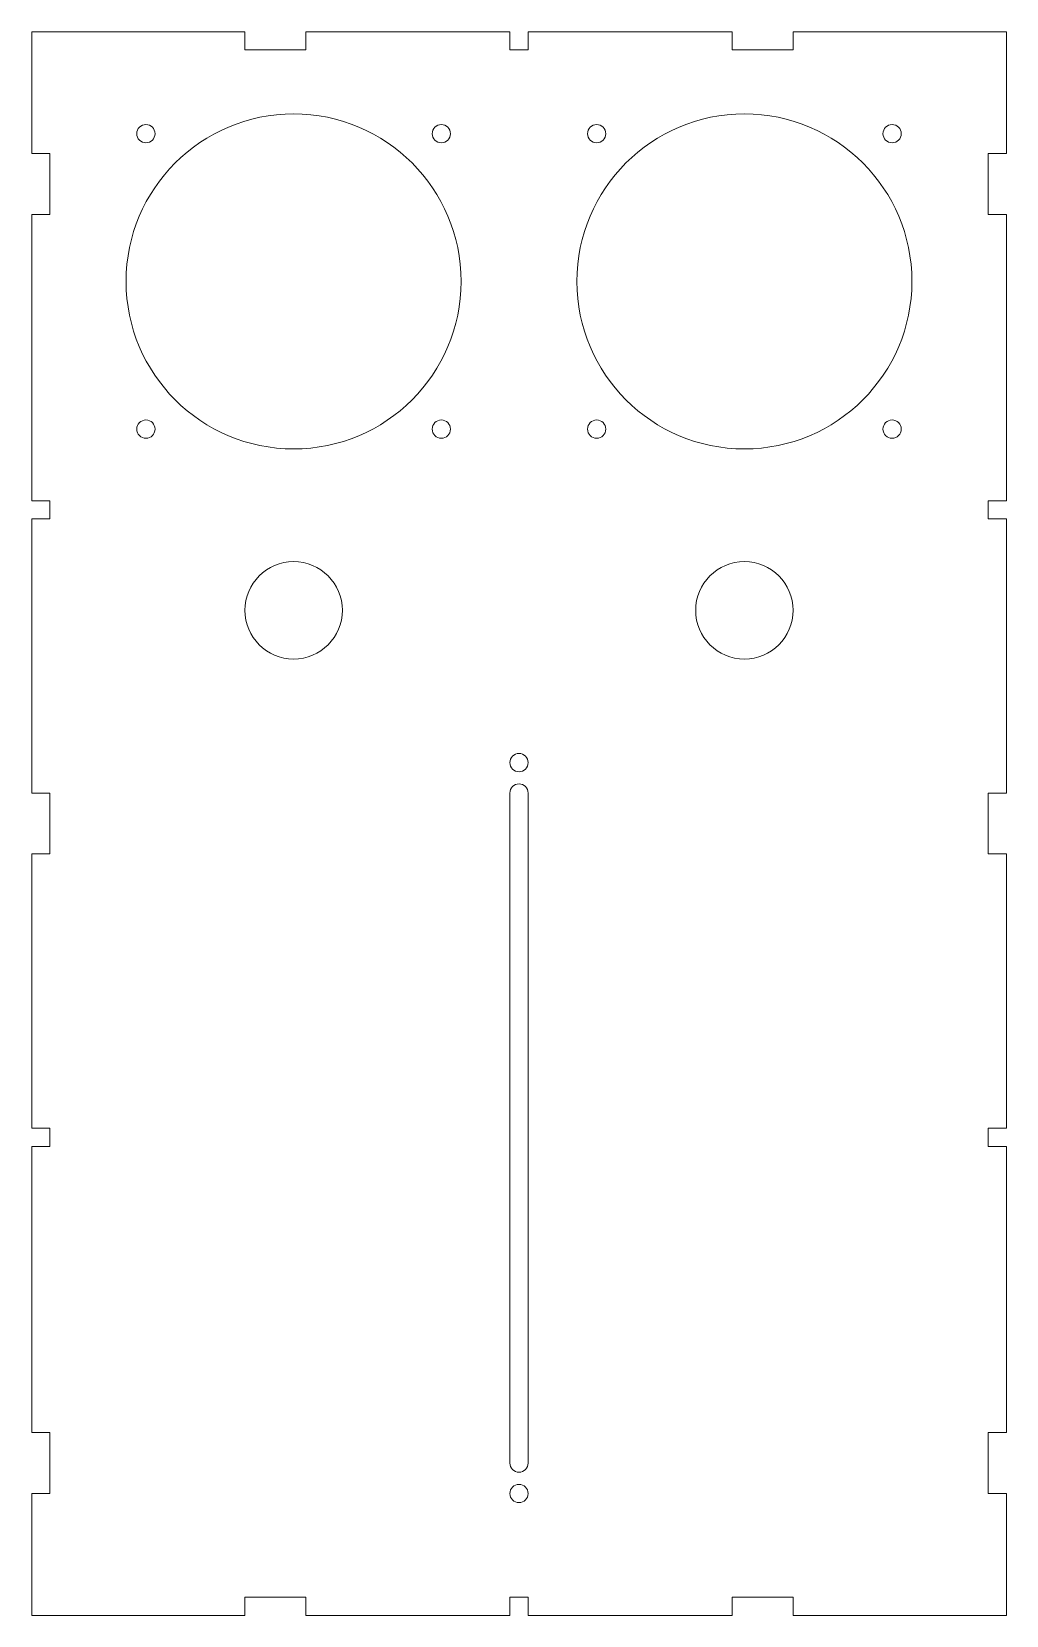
# Model space of a CAD drawing. Header units: millimetres. Extents: x 4 to 164, y 138 to 398.
import ezdxf

# ---------------------------------------------------------------- set-up
doc = ezdxf.new("R2010")
doc.units = ezdxf.units.MM

msp = doc.modelspace()

# ---------------------------------------------------------------- linework, layer by layer
at = {"color": 7, "linetype": 'Continuous', "lineweight": 15}
for p, q in [((38.99, 397.62), (3.99, 397.62)), ((3.99, 397.62), (3.99, 377.62)), ((38.99, 397.62), (38.99, 394.62)), ((48.99, 394.62), (48.99, 397.62)), ((82.49, 397.62), (48.99, 397.62)), ((82.49, 397.62), (82.49, 394.62)), ((85.49, 394.62), (85.49, 397.62)), ((118.99, 397.62), (85.49, 397.62)), ((118.99, 397.62), (118.99, 394.62)), ((128.99, 394.62), (128.99, 397.62)), ((163.99, 397.62), (128.99, 397.62)), ((163.99, 377.62), (163.99, 397.62)), ((38.99, 394.62), (48.99, 394.62)), ((82.49, 394.62), (85.49, 394.62)), ((118.99, 394.62), (128.99, 394.62)), ((6.99, 377.62), (3.99, 377.62)), ((6.99, 367.62), (6.99, 377.62)), ((160.99, 377.62), (160.99, 367.62)), ((163.99, 377.62), (160.99, 377.62)), ((3.99, 367.62), (6.99, 367.62)), ((3.99, 367.62), (3.99, 320.62)), ((160.99, 367.62), (163.99, 367.62)), ((163.99, 320.62), (163.99, 367.62)), ((6.99, 320.62), (3.99, 320.62)), ((6.99, 317.62), (6.99, 320.62)), ((163.99, 320.62), (160.99, 320.62)), ((160.99, 320.62), (160.99, 317.62)), ((3.99, 317.62), (6.99, 317.62)), ((3.99, 317.62), (3.99, 272.62)), ((160.99, 317.62), (163.99, 317.62)), ((163.99, 272.62), (163.99, 317.62)), ((6.99, 272.62), (3.99, 272.62)), ((6.99, 262.62), (6.99, 272.62)), ((82.49, 272.62), (82.49, 162.62)), ((85.49, 162.62), (85.49, 272.62)), ((163.99, 272.62), (160.99, 272.62)), ((160.99, 272.62), (160.99, 262.62)), ((3.99, 262.62), (6.99, 262.62)), ((3.99, 262.62), (3.99, 217.62)), ((160.99, 262.62), (163.99, 262.62)), ((163.99, 217.62), (163.99, 262.62)), ((6.99, 217.62), (3.99, 217.62)), ((6.99, 214.62), (6.99, 217.62)), ((163.99, 217.62), (160.99, 217.62)), ((160.99, 217.62), (160.99, 214.62)), ((3.99, 214.62), (6.99, 214.62)), ((3.99, 214.62), (3.99, 167.62)), ((160.99, 214.62), (163.99, 214.62)), ((163.99, 167.62), (163.99, 214.62)), ((6.99, 167.62), (3.99, 167.62)), ((6.99, 157.62), (6.99, 167.62)), ((163.99, 167.62), (160.99, 167.62)), ((160.99, 167.62), (160.99, 157.62)), ((3.99, 157.62), (6.99, 157.62)), ((3.99, 157.62), (3.99, 137.62)), ((160.99, 157.62), (163.99, 157.62)), ((163.99, 137.62), (163.99, 157.62)), ((48.99, 140.62), (38.99, 140.62)), ((38.99, 140.62), (38.99, 137.62)), ((48.99, 137.62), (48.99, 140.62)), ((85.49, 140.62), (82.49, 140.62)), ((82.49, 140.62), (82.49, 137.62)), ((85.49, 137.62), (85.49, 140.62)), ((128.99, 140.62), (118.99, 140.62)), ((118.99, 140.62), (118.99, 137.62)), ((128.99, 137.62), (128.99, 140.62)), ((3.99, 137.62), (38.99, 137.62)), ((48.99, 137.62), (82.49, 137.62)), ((85.49, 137.62), (118.99, 137.62)), ((128.99, 137.62), (163.99, 137.62))]:
    msp.add_line(p, q, dxfattribs=at)
for centre, radius in [((46.99, 356.62), 27.5), ((22.74, 380.87), 1.5), ((71.24, 380.87), 1.5), ((120.99, 356.62), 27.5), ((96.74, 380.87), 1.5), ((145.24, 380.87), 1.5), ((22.74, 332.37), 1.5), ((71.24, 332.37), 1.5), ((96.74, 332.37), 1.5), ((145.24, 332.37), 1.5), ((46.99, 302.62), 8), ((120.99, 302.62), 8), ((83.99, 277.62), 1.5), ((83.99, 157.62), 1.5)]:
    msp.add_circle(centre, radius, dxfattribs=at)
for centre, start, end in [((83.99, 272.62), 0, 180), ((83.99, 162.62), 180, 0)]:
    msp.add_arc(centre, 1.5, start, end, dxfattribs=at)

doc.saveas('drawing.dxf')
